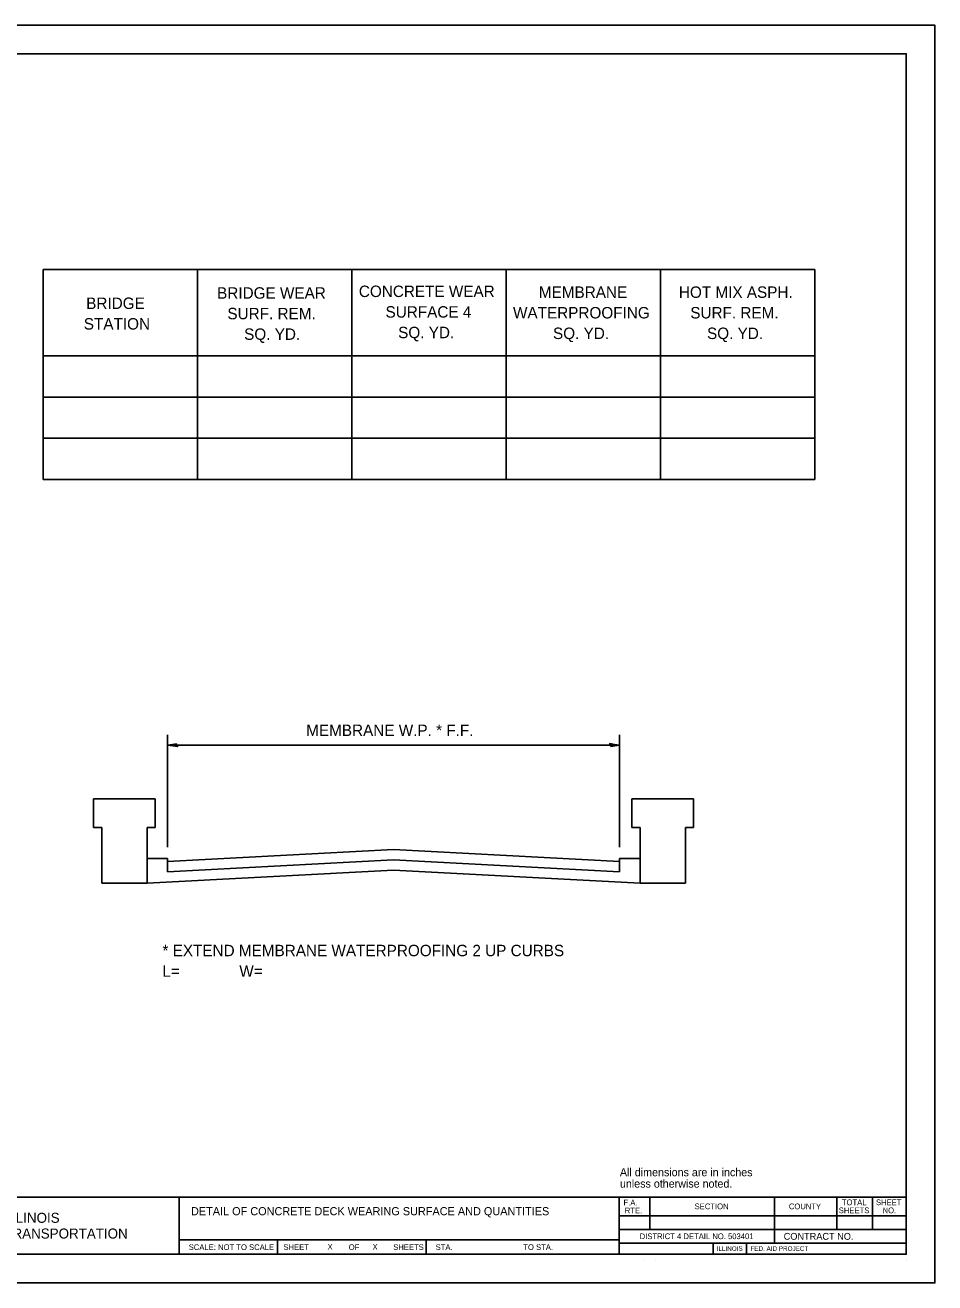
# Model space of a CAD drawing. Extents: x 0 to 2.83, y -0.11 to 1.83.
# Drawn here: x 1.507 to 2.833, y 0 to 1.833 of the extents above; entities that cross this region are included whole.
import ezdxf

# ---------------------------------------------------------------- set-up
doc = ezdxf.new("R2010")
doc.units = 0
for name, color, linetype in [('IDS_Notes', 7, 'Continuous'), ('RD_Pr_Roadway_Dimensions', 7, 'Continuous'), ('RD_Pr_Roadway_Notes', 7, 'Continuous'), ('SH_General_Details', 7, 'Continuous'), ('SH_Printer_Plotting_Border', 7, 'Continuous')]:
    doc.layers.add(name, color=color, linetype=linetype)

msp = doc.modelspace()

# ---------------------------------------------------------------- linework, layer by layer
at = {"layer": 'RD_Pr_Roadway_Dimensions'}
for p, q in [((1.7146, 0.6349), (1.7146, 0.7988)), ((2.3736, 0.6349), (2.3736, 0.7988)), ((1.7146, 0.7838), (2.3736, 0.7838))]:
    msp.add_line(p, q, dxfattribs=at)
for points in [[(1.7278, 0.7836), (1.7273, 0.7856), (1.7218, 0.7847), (1.7146, 0.7838), (1.7223, 0.7828), (1.729, 0.7816), (1.7278, 0.7836), (1.7272, 0.7849), (1.7194, 0.7838), (1.7279, 0.7823), (1.7267, 0.784), (1.7231, 0.7837), (1.7265, 0.7832)], [(2.3605, 0.784), (2.3609, 0.782), (2.3665, 0.7829), (2.3736, 0.7838), (2.366, 0.7848), (2.3593, 0.786), (2.3605, 0.784), (2.3611, 0.7827), (2.3688, 0.7838), (2.3604, 0.7853), (2.3616, 0.7836), (2.3652, 0.7839), (2.3618, 0.7844)]]:
    msp.add_lwpolyline(points, dxfattribs=at)
at = {"layer": 'SH_General_Details'}
for p, q in [((2.8333, 1.8333), (0, 1.8333)), ((2.8333, 0), (2.8333, 1.8333)), ((1.5332, 1.4771), (1.7582, 1.4771)), ((1.5332, 1.4771), (1.5332, 1.1711)), ((1.7582, 1.4771), (1.9832, 1.4771)), ((1.7582, 1.4771), (1.7582, 1.1711)), ((1.9832, 1.4771), (2.2082, 1.4771)), ((1.9832, 1.4771), (1.9832, 1.1711)), ((2.2082, 1.4771), (2.4332, 1.4771)), ((2.2082, 1.4771), (2.2082, 1.1711)), ((2.4332, 1.4771), (2.6582, 1.4771)), ((2.4332, 1.4771), (2.4332, 1.1711)), ((2.6582, 1.4771), (2.6582, 1.1711)), ((1.5332, 1.3511), (2.6582, 1.3511)), ((1.5332, 1.2911), (2.6582, 1.2911)), ((1.5332, 1.2311), (2.6582, 1.2311)), ((1.5332, 1.1711), (2.6582, 1.1711)), ((1.6066, 0.7057), (1.6966, 0.7057)), ((1.6066, 0.7057), (1.6066, 0.6637)), ((1.6966, 0.7057), (1.6966, 0.6637)), ((2.3916, 0.7057), (2.4816, 0.7057)), ((2.3916, 0.7057), (2.3916, 0.6637)), ((2.4816, 0.7057), (2.4816, 0.6637)), ((1.6066, 0.6637), (1.6186, 0.6637)), ((1.6186, 0.6637), (1.6186, 0.5827)), ((1.6966, 0.6637), (1.6846, 0.6637)), ((1.6846, 0.6637), (1.6846, 0.5827)), ((2.3916, 0.6637), (2.4036, 0.6637)), ((2.4036, 0.6637), (2.4036, 0.5827)), ((2.4816, 0.6637), (2.4696, 0.6637)), ((2.4696, 0.6637), (2.4696, 0.5827)), ((1.7146, 0.6144), (2.0441, 0.6316)), ((2.3736, 0.6144), (2.0441, 0.6316)), ((1.6846, 0.6188), (1.7146, 0.6188)), ((1.7146, 0.6188), (1.7146, 0.5993)), ((1.7146, 0.5993), (2.0441, 0.6166)), ((2.3736, 0.5993), (2.0441, 0.6166)), ((2.4036, 0.6188), (2.3736, 0.6188)), ((2.3736, 0.6188), (2.3736, 0.5993)), ((1.6846, 0.5827), (2.0441, 0.6016)), ((2.4036, 0.5827), (2.0441, 0.6016)), ((1.6186, 0.5827), (1.6846, 0.5827)), ((2.4036, 0.5827), (2.4696, 0.5827)), ((0.1667, 0.125), (2.7917, 0.125)), ((1.7312, 0.125), (1.7312, 0.0417)), ((2.3729, 0.125), (2.3729, 0.0417)), ((2.4179, 0.125), (2.4179, 0.0779)), ((2.5995, 0.125), (2.5995, 0.0579)), ((2.6905, 0.125), (2.6905, 0.0779)), ((2.7423, 0.125), (2.7423, 0.0779)), ((2.3729, 0.0979), (2.7917, 0.0979)), ((2.3729, 0.0779), (2.7917, 0.0779)), ((1.7312, 0.0625), (2.3729, 0.0625)), ((1.875, 0.0625), (1.875, 0.0417)), ((2.0917, 0.0625), (2.0917, 0.0417)), ((2.3729, 0.0579), (2.7917, 0.0579)), ((2.5101, 0.0579), (2.5101, 0.0417)), ((2.5585, 0.0579), (2.5585, 0.0417)), ((2.4095, 0.0333), (2.4095, 0.0333)), ((2.4262, 0.0333), (2.4262, 0.0333)), ((2.7917, 0.0333), (2.7917, 0.0333)), ((2.8333, 0), (0, 0))]:
    msp.add_line(p, q, dxfattribs=at)
msp.add_lwpolyline([(0.1667, 1.7917), (2.7917, 1.7917), (2.7917, 0.0417), (0.1667, 0.0417)], close=True, dxfattribs=at)
at = {"layer": 'SH_Printer_Plotting_Border'}
msp.add_lwpolyline([(0, 0), (2.8333, 0), (2.8333, 1.8333), (0, 1.8333)], close=True, dxfattribs=at)

# ---------------------------------------------------------------- texts
at = {"layer": 'IDS_Notes'}
for p in [(1.9477, 0.0483), (2.0134, 0.0483)]:
    msp.add_text('X', height=0.00833, dxfattribs=at).set_placement(p)
at = {"layer": 'RD_Pr_Roadway_Dimensions'}
msp.add_text('MEMBRANE W.P. * F.F.', height=0.016667, dxfattribs=at).set_placement((1.9166, 0.7971))
at = {"layer": 'RD_Pr_Roadway_Notes'}
for s, height, p in [('* EXTEND MEMBRANE WATERPROOFING 2 UP CURBS', 0.016667, (1.707, 0.4761)), ('L=              W=', 0.016667, (1.707, 0.4461)), ('All dimensions are in inches', 0.011668, (2.3741, 0.1554)), ('unless otherwise noted.', 0.011668, (2.3741, 0.1388))]:
    msp.add_text(s, height=height, dxfattribs=at).set_placement(p)
at = {"layer": 'SH_General_Details'}
for s, height, p in [('BRIDGE WEAR', 0.016667, (1.7867, 1.4346)), ('CONCRETE WEAR', 0.016667, (1.9934, 1.437)), ('MEMBRANE', 0.01667, (2.2559, 1.4358)), ('HOT MIX ASPH.', 0.016667, (2.4601, 1.4358)), ('BRIDGE', 0.01667, (1.5958, 1.4196)), ('SURF. REM.', 0.01667, (1.8017, 1.4046)), ('SURFACE 4', 0.01667, (2.0323, 1.407)), ('WATERPROOFING', 0.016667, (2.2182, 1.4058)), ('SURF. REM.', 0.01667, (2.4767, 1.4058)), ('STATION', 0.01667, (1.5923, 1.3896)), ('SQ. YD.', 0.01667, (2.0507, 1.377)), ('SQ. YD. ', 0.01667, (1.8261, 1.3746)), ('SQ. YD.', 0.01667, (2.2765, 1.3758)), ('SQ. YD.', 0.01667, (2.5011, 1.3758)), ('DETAIL OF CONCRETE DECK WEARING SURFACE AND QUANTITIES', 0.011878, (1.7486, 0.0985)), ('F.A.  ', 0.00833, (2.3793, 0.1129)), ('SECTION', 0.00833, (2.483, 0.1073)), ('COUNTY', 0.00833, (2.6204, 0.1073)), ('SHEETS', 0.00833, (2.6932, 0.1015)), ('TOTAL', 0.00833, (2.6978, 0.1132)), ('SHEET', 0.00833, (2.7475, 0.1132)), ('NO.', 0.00833, (2.7571, 0.1015)), ('STATE OF ILLINOIS', 0.014584, (1.3761, 0.0875)), ('RTE.', 0.00833, (2.3812, 0.1012)), ('DEPARTMENT OF TRANSPORTATION', 0.014584, (1.3042, 0.0646)), ('SCALE:          ', 0.008333, (1.7453, 0.0479)), ('NOT TO SCALE', 0.008333, (1.7881, 0.0478)), ('SHEET', 0.00833, (1.8835, 0.0479)), ('OF', 0.00833, (1.9786, 0.0479)), ('SHEETS', 0.00833, (2.0435, 0.0479)), ('STA.', 0.00833, (2.1054, 0.0479)), ('TO STA.', 0.00833, (2.2332, 0.0479)), ('DISTRICT 4 DETAIL NO. 503401', 0.008333, (2.4029, 0.0637)), ('CONTRACT NO.      ', 0.01, (2.6129, 0.0628)), ('ILLINOIS', 0.00667, (2.5152, 0.0466)), ('FED. AID PROJECT', 0.006667, (2.5644, 0.0466))]:
    msp.add_text(s, height=height, dxfattribs=at).set_placement(p)

doc.saveas('drawing.dxf')
